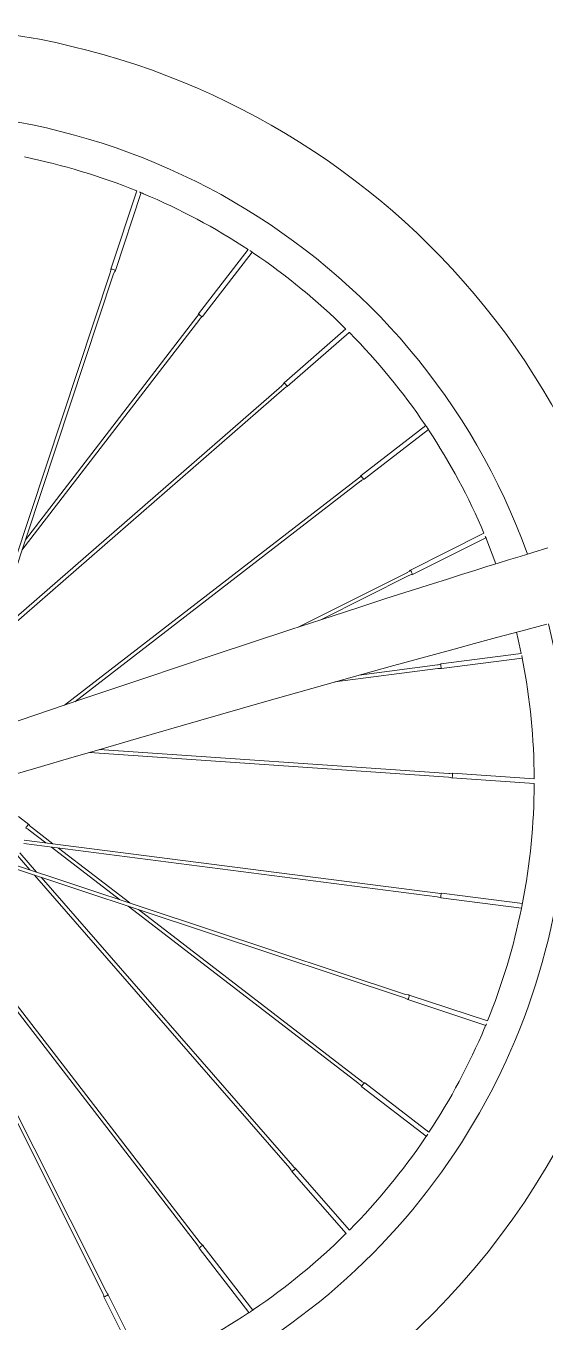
# Model space of a CAD drawing. Header units: inches. Extents: x -27 to 495, y -3 to 144.
# Drawn here: x -8.91 to -0.19, y 92.16 to 113.92 of the extents above; entities that cross this region are included whole.
import ezdxf

# ---------------------------------------------------------------- set-up
doc = ezdxf.new("R2010")
doc.units = ezdxf.units.IN
doc.layers.add('ZANO_R', color=7, linetype='Continuous', lineweight=0)

msp = doc.modelspace()

# ---------------------------------------------------------------- linework, layer by layer
at = {"layer": 'ZANO_R'}
for p, q in [((-7.04482, 111.15153), (-7.48003, 109.83961)), ((-7.4041, 109.81442), (-6.97015, 111.12254)), ((-5.17657, 110.1684), (-6.00535, 109.09089)), ((-5.94193, 109.04212), (-5.10898, 110.12506)), ((-7.49015, 109.77734), (-9.68441, 103.16285)), ((-9.62746, 103.14396), (-7.4332, 109.75845)), ((-6.03506, 109.03587), (-8.91503, 105.29156)), ((-8.97243, 105.11851), (-5.9875, 108.99928)), ((-3.53336, 108.83375), (-4.5708, 107.9297)), ((-4.51824, 107.86939), (-3.47651, 108.77717)), ((-9.49383, 103.5468), (-4.57182, 107.83596)), ((-4.61123, 107.8812), (-9.45669, 103.65875)), ((-2.19313, 107.21227), (-3.27737, 106.37539)), ((-3.22848, 106.31206), (-2.1486, 107.14558)), ((-3.32023, 106.32967), (-8.25868, 102.51785)), ((-8.08341, 102.57734), (-3.28357, 106.28217)), ((-1.21466, 105.40398), (-2.45007, 104.78405)), ((-2.41419, 104.71255), (-1.18236, 105.33068)), ((-2.50125, 104.74718), (-4.32306, 103.833)), ((-3.93986, 103.95815), (-2.47434, 104.69355)), ((-0.58878, 103.38775), (-1.93673, 103.21187)), ((-3.71677, 102.90902), (-1.98889, 103.13447)), ((-1.99665, 103.19397), (-3.30774, 103.0229)), ((-1.92638, 103.13254), (-0.57166, 103.30931)), ((-7.84009, 101.72511), (-1.81044, 101.31084)), ((-1.80633, 101.3707), (-7.67372, 101.77382)), ((-1.74892, 101.29659), (-0.37059, 101.20189)), ((-0.3706, 101.28208), (-1.74344, 101.3764)), ((-8.85694, 100.51594), (-9.03184, 100.65046)), ((-8.85069, 100.42282), (-8.57145, 100.20804)), ((-8.45325, 100.19283), (-8.81411, 100.47038)), ((-8.94304, 100.19539), (-1.99821, 99.30122)), ((-1.99055, 99.36073), (-8.93538, 100.2549)), ((-8.47699, 100.13538), (-7.33378, 99.25607)), ((-7.16073, 99.19867), (-8.35879, 100.12017)), ((-9.0532, 100.00166), (-8.83846, 99.75523)), ((-8.72651, 99.71809), (-9.00797, 100.04108)), ((-9.16381, 99.79995), (-2.54932, 97.60568)), ((-2.53043, 97.66263), (-9.14492, 99.85689)), ((-8.76097, 99.66631), (-4.47181, 94.7443)), ((-4.42658, 94.78372), (-8.64903, 99.62917)), ((-1.93813, 99.2834), (-0.58514, 99.1092)), ((-0.56948, 99.18784), (-1.92791, 99.36274)), ((-5.97811, 93.49272), (-10.25657, 99.03573)), ((-7.18926, 99.14492), (-3.30849, 96.15998)), ((-3.27191, 96.20754), (-7.01622, 99.08751)), ((-10.7398, 98.87555), (-7.61422, 92.64682)), ((-7.5606, 92.67373), (-10.68617, 98.90246)), ((-10.30407, 98.99907), (-6.02561, 93.45606)), ((-2.49335, 97.57658), (-1.18525, 97.14263)), ((-1.15625, 97.2173), (-2.46816, 97.65251)), ((-2.13937, 95.34905), (-3.21688, 96.17783)), ((-3.26566, 96.11442), (-2.18272, 95.28146)), ((-4.43839, 94.69072), (-3.53061, 93.649)), ((-3.47403, 93.70584), (-4.37808, 94.74328)), ((-5.99572, 93.40097), (-5.16219, 92.32108)), ((-5.09517, 92.36517), (-5.93239, 93.44985)), ((-7.59523, 92.58667), (-6.97709, 91.35483)), ((-6.9038, 91.38714), (-7.52372, 92.62255))]:
    msp.add_line(p, q, dxfattribs=at)
at = {"layer": 'ZANO_R', "flags": 128}
for points in [[(-7.48135, 109.8393), (-7.48109, 109.81953), (-7.49057, 109.7774)], [(-7.43295, 109.75831), (-7.41296, 109.80143), (-7.40324, 109.81365)], [(-3.53916, 108.83888), (-3.53778, 108.83768), (-3.53336, 108.83375)], [(-3.47651, 108.77717), (-3.47256, 108.77278), (-3.46906, 108.76881), (-3.46915, 108.76891)], [(-4.57094, 107.92966), (-4.59872, 107.89309), (-4.61216, 107.88237)], [(-4.57094, 107.83481), (-4.54314, 107.85677), (-4.51788, 107.86816)], [(-2.20135, 107.22411), (-2.20031, 107.22276), (-2.19585, 107.21687), (-2.18875, 107.20724), (-2.17995, 107.19485), (-2.17058, 107.18103), (-2.16173, 107.16734), (-2.15432, 107.15533), (-2.14902, 107.14644), (-2.14632, 107.14178), (-2.14636, 107.14185)], [(-3.27841, 106.37576), (-3.2991, 106.34858), (-3.32109, 106.3307)], [(-3.28271, 106.2811), (-3.26688, 106.29372), (-3.2286, 106.31144)], [(-0.14463, 105.1586), (-0.39357, 105.08268), (-0.60705, 105.01713), (-0.80439, 104.95621), (-0.97751, 104.90252), (-1.16575, 104.84392), (-1.37023, 104.78), (-1.59103, 104.71073), (-1.82815, 104.63603), (-2.08158, 104.55587), (-2.45666, 104.43662), (-2.86246, 104.30681), (-3.2989, 104.1663), (-3.76581, 104.015), (-4.45621, 103.78951), (-5.11579, 103.57226), (-5.74463, 103.36364), (-6.34287, 103.16394), (-6.91066, 102.97343), (-7.44812, 102.79233), (-7.96619, 102.61713), (-8.77336, 102.34315), (-9.59357, 102.06378)], [(-1.16644, 105.28796), (-1.0745, 105.05532), (-1.01347, 104.89148)], [(-2.45122, 104.78477), (-2.46501, 104.7706), (-2.50151, 104.74752)], [(-2.47426, 104.69328), (-2.42964, 104.70963), (-2.41413, 104.7114)], [(-10.93737, 100.81262), (-10.63545, 100.90188), (-10.37617, 100.97852), (-10.15951, 101.04254), (-9.98548, 101.09394), (-9.85408, 101.13274), (-9.75308, 101.16256), (-9.64895, 101.19329), (-9.53975, 101.22551), (-9.16363, 101.3364), (-8.73754, 101.46183), (-8.18807, 101.62322), (-7.62714, 101.78746), (-7.05518, 101.95428), (-6.00632, 102.25815), (-4.93668, 102.56471), (-3.88671, 102.86171), (-2.78854, 103.16745), (-1.71554, 103.46097), (-1.37445, 103.55317), (-1.00234, 103.65313), (-0.59786, 103.76099), (-0.16117, 103.8762)], [(-0.66772, 103.74218), (-0.63913, 103.62023), (-0.58879, 103.38775)], [(-0.58028, 103.35164), (-0.57751, 103.33948), (-0.57416, 103.3231), (-0.57126, 103.30714), (-0.56905, 103.29338), (-0.5676, 103.28339), (-0.56693, 103.27835), (-0.56696, 103.27857)], [(-1.81063, 101.3094), (-1.77545, 101.30528), (-1.74954, 101.29547)], [(-1.74357, 101.37648), (-1.78908, 101.37026), (-1.80615, 101.37219)], [(-1.74344, 101.3764), (-1.74279, 101.3733), (-1.74265, 101.36461), (-1.74306, 101.35162), (-1.74393, 101.33634), (-1.74515, 101.32108), (-1.74653, 101.30817), (-1.74786, 101.29957), (-1.74892, 101.29659), (-1.74898, 101.2966)], [(-0.37105, 101.28943), (-0.37105, 101.28956), (-0.37072, 101.28431), (-0.37061, 101.28208)], [(-8.88613, 100.48792), (-8.87643, 100.49978), (-8.86748, 100.50927), (-8.86064, 100.51494), (-8.85694, 100.51594), (-8.85673, 100.51572)], [(-1.99836, 99.29985), (-1.97824, 99.29759), (-1.93864, 99.28305)], [(-1.92839, 99.36375), (-1.96223, 99.35915), (-1.99043, 99.36206)], [(-0.56694, 99.20186), (-0.56689, 99.20221), (-0.56744, 99.19808), (-0.56875, 99.18888), (-0.57084, 99.17564), (-0.57364, 99.15988), (-0.57694, 99.14345), (-0.58036, 99.12817), (-0.58339, 99.11572), (-0.58553, 99.10746), (-0.58637, 99.10431), (-0.58633, 99.10448)], [(-2.54946, 97.60543), (-2.50634, 97.58545), (-2.49412, 97.57573)], [(-2.46848, 97.65384), (-2.48824, 97.65357), (-2.53038, 97.66306)], [(-1.17429, 97.17017), (-1.17472, 97.16899), (-1.18044, 97.15426), (-1.18685, 97.13876), (-1.19323, 97.12424), (-1.19878, 97.11226), (-1.20271, 97.10409), (-1.20441, 97.10063), (-1.20426, 97.10092)], [(-4.47296, 94.74342), (-4.451, 94.71562), (-4.43961, 94.69037)], [(-4.37808, 94.74328), (-4.37981, 94.74063), (-4.38586, 94.73438), (-4.39533, 94.72549), (-4.40675, 94.7153), (-4.41841, 94.70537), (-4.42851, 94.69722), (-4.43553, 94.69207), (-4.43839, 94.69072), (-4.43842, 94.69077)], [(-4.37811, 94.74342), (-4.41469, 94.77121), (-4.4254, 94.78464)], [(-3.52878, 93.65064), (-3.53462, 93.64537), (-3.53884, 93.64165), (-3.53886, 93.64163)], [(-3.46897, 93.71155), (-3.46991, 93.71048), (-3.47403, 93.70584)], [(-6.02668, 93.45519), (-6.01405, 93.43937), (-5.99633, 93.40108)], [(-5.93201, 93.4509), (-5.9592, 93.47158), (-5.97708, 93.49357)], [(-7.6145, 92.64675), (-7.59814, 92.60212), (-7.59637, 92.58661)], [(-7.52301, 92.62371), (-7.53717, 92.6375), (-7.56026, 92.674)], [(-5.08395, 92.37362), (-5.08393, 92.37363), (-5.0883, 92.3703), (-5.09666, 92.36406), (-5.10819, 92.35575), (-5.12166, 92.34646), (-5.13558, 92.3373), (-5.14837, 92.32928), (-5.15855, 92.32315), (-5.16485, 92.31946), (-5.16619, 92.31869)]]:
    msp.add_lwpolyline(points, dxfattribs=at)
at = {"layer": 'ZANO_R'}
for centre, radius, start, end in [((-11.06765, 101.24013), 12.68111, 19.469579, 264.472875), ((-11.06765, 101.24013), 11.25, 19.821861, 180), ((-11.06765, 101.24013), 10.69667, 67.908804, 78.483071), ((-7.25567, 110.44191), 0.73811, 63.701841, 69.531005), ((-11.06765, 101.24013), 10.69667, 56.582267, 67.235846), ((-5.54222, 109.50913), 0.75302, 52.511397, 58.155579), ((-11.06765, 101.24013), 10.69667, 45.265965, 55.98604), ((-7.48822, 109.72481), 0.11503, 65.844018, 85.920035), ((-7.45618, 109.7416), 0.08944, 54.425187, 80.32915), ((-6.11635, 109.11736), 0.11379, 314.881495, 346.404183), ((-5.92077, 109.13524), 0.0955, 207.670582, 257.196333), ((-5.88558, 108.93888), 0.11735, 118.919814, 149.367781), ((-11.06765, 101.24013), 10.69667, 34.015956, 44.735789), ((-4.69587, 107.7677), 0.20463, 29.789324, 52.329504), ((-11.06765, 101.24013), 10.69667, 22.908804, 33.485853), ((-3.20164, 106.3957), 0.0784, 195.016684, 224.853163), ((-3.18967, 106.38015), 0.07838, 210.469181, 240.315115), ((-1.85582, 105.05515), 0.72766, 18.658379, 24.571588), ((-2.53704, 104.70866), 0.11503, 20.845638, 40.920864), ((-2.50262, 104.69783), 0.08956, 9.443972, 35.312832), ((-11.06765, 101.24013), 12.68111, 275.527481, 13.665272), ((-11.06765, 101.24013), 11.25, 180, 13.589659), ((-1.9965, 103.30904), 0.11375, 269.876638, 301.411289), ((-1.95953, 103.01965), 0.11739, 73.926028, 104.36355), ((-1.84555, 103.18343), 0.09551, 162.675983, 212.19234), ((-11.06765, 101.24013), 10.69667, 0.263916, 10.985974), ((-11.06765, 101.24013), 10.69667, 349.015094, 359.733685), ((-0.88284, 101.22584), 0.51299, 356.04355, 357.323434), ((-8.84899, 100.44472), 0.05698, 130.681119, 172.265946), ((-8.93208, 100.34173), 0.11358, 44.861515, 76.312129), ((-8.75355, 100.57243), 0.11754, 208.827296, 239.35092), ((-1.86255, 99.3041), 0.07836, 165.466632, 195.319416), ((-1.86002, 99.32357), 0.07838, 150.012943, 179.856019), ((-11.06765, 101.24013), 10.69667, 337.908804, 348.483156), ((-2.56623, 97.62868), 0.08949, 324.434436, 350.321707), ((-2.58309, 97.66073), 0.11515, 335.856806, 355.911316), ((-11.06765, 101.24013), 10.69667, 326.582267, 337.234616), ((-3.19034, 96.28896), 0.11394, 224.900639, 256.383262), ((-3.17254, 96.09326), 0.09548, 117.667905, 167.199318), ((-3.36887, 96.05809), 0.11731, 28.915407, 59.373754), ((-2.77214, 95.69638), 0.72083, 322.385331, 328.28159), ((-11.06765, 101.24013), 10.69667, 315.265382, 325.985936), ((-11.06765, 101.24013), 10.69667, 304.014136, 314.7358), ((-5.92762, 93.36215), 0.07838, 120.468773, 150.311999), ((-5.91211, 93.37419), 0.07832, 105.001765, 134.868082), ((-7.60988, 92.67497), 0.08941, 279.421118, 305.331947), ((-7.59911, 92.70952), 0.11503, 290.845549, 310.920953), ((-11.06765, 101.24013), 10.69667, 292.908804, 303.484314)]:
    msp.add_arc(centre, radius, start, end, dxfattribs=at)

doc.saveas('drawing.dxf')
